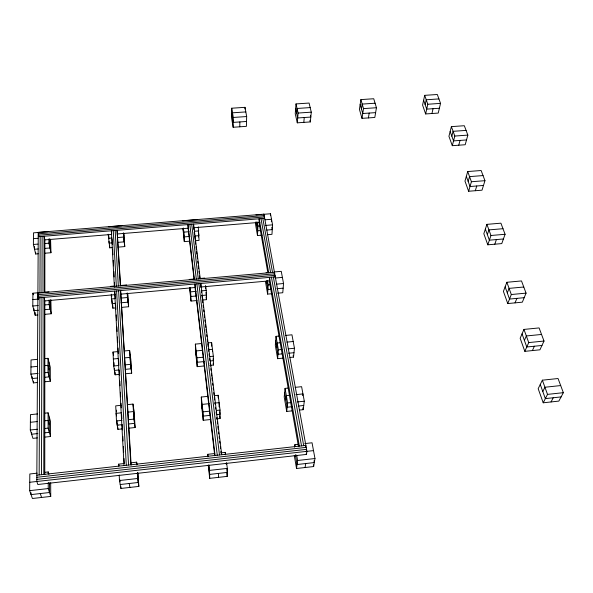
<?xml version="1.0" encoding="UTF-8"?>
<svg xmlns="http://www.w3.org/2000/svg" width="593" height="593" viewBox="0 0 593 593"><rect width="100%" height="100%" fill="white"/><g stroke="black" fill="none" stroke-linecap="round" stroke-linejoin="round"><path stroke-width="0.89" d="M43.8 474.437L43.993 297.382L44.846 300.91L44.771 474.711M44.001 292.586L44.06 236.244L44.868 239.883L44.846 292.438M41.488 474.696L41.955 297.56M41.97 292.764L42.118 236.399M39.168 474.949L39.924 297.745M39.939 292.942L40.183 236.555M38.263 232.36L36.81 481.472L37.819 484.496L306.485 454.416L306.937 451.34L263.907 214.177L38.263 232.36L38.767 234.546M37.856 314.979L35.18 315.224L35.202 312.496M38.211 253.789L35.654 253.997L35.669 252.218M225.303 454.824L225.318 452.37L220.922 452.859M35.18 315.224L32.793 306.003L32.919 293.209L38.286 292.742M35.654 253.997L33.393 244.472L33.505 232.856L47.951 231.693M31.058 492.761L31.044 494.606L49.493 492.516L49.471 483.332M31.644 432.416L31.629 434.217L37.826 433.557M32.185 376.77L32.163 378.542L37.537 378.015M34.009 308.812L33.994 310.643L38.486 310.235M34.557 246.592L34.535 249.26L38.152 248.964M37.648 382.492L33.423 382.908L33.438 381.151M226.274 464.386L226.289 462.77M50.679 482.702L50.731 496.423L32.415 498.498L29.65 490.656L29.828 473.977L37.181 473.17M37.337 437.901L32.941 438.368L30.295 429.999L30.458 414.655L37.515 413.929M33.423 382.908L30.888 374.116L31.036 359.951L37.285 359.351M208.225 465.068L209.707 478.358L227.23 476.364L227.319 468.396L226.645 463.029M231.715 108.215L231.596 118.044L233.145 127.265L246.391 126.346L246.666 116.547L244.991 107.333L231.715 108.215L233.279 117.451L233.145 127.265M232.434 117.755L232.493 112.818L245.821 111.921M239.772 126.806L239.876 121.928M244.946 108.979L244.991 107.333M255.672 222.086L255.568 224.458L257.488 235.532L262.017 235.162M256.732 225.244L256.873 222.056M257.488 235.532L257.925 226.052L257.221 222.064M263.818 215.993L263.907 214.177M264.315 218.765L264.411 216.956L38.248 235.258M270.401 215.355L270.497 213.762L263.233 214.347M266.85 283.41L266.991 281.082M271.379 221.671L271.527 219.277L265.145 219.795M271.831 293.728L267.621 294.106L268.206 284.892L267.436 280.511M270.497 213.762L272.565 224.851L271.965 234.331L267.443 234.709M274.262 274.922L274.455 272.276L37.908 293.12L38.345 294.891M274.878 277.094L275.004 275.33L37.893 296.322L38.33 298.086M279.562 336.009L276.019 336.35L275.315 345.267L277.62 358.676L282.92 358.15M296.018 103.923L295.232 113.723L297.293 122.833L310.317 121.928L311.281 112.159L309.079 103.056L296.018 103.923L298.109 113.048L297.293 122.833M276.82 347.528L277.183 343.058L280.741 342.71M296.656 113.389L297.063 108.467L310.176 107.585M274.114 271.965L281.26 271.335L283.536 283.521L282.772 292.734L277.724 293.187M277.62 358.676L278.362 349.84L276.019 336.35M303.809 122.38L304.253 117.518M288.739 388.015L285.063 388.393L284.217 396.969L286.708 411.438L292.208 410.853M285.885 399.934L286.33 395.642L289.829 395.279M286.708 411.438L287.598 402.966L285.063 388.393M289.984 357.446L293.505 357.097L294.454 348.261L291.956 334.808L285.759 335.408M294.543 447.144L294.854 444.691L298.472 444.29M302.726 395.627L302.949 393.908L295.951 394.641M295.692 456.61L295.9 454.979M299.532 410.074L303.193 409.689L304.305 401.209L301.607 386.688L295.173 387.348M304.809 443.586L312.044 442.786L314.972 458.53L313.66 466.55L296.53 468.492L297.597 460.487L296.678 455.187M305.64 446.959L305.862 445.41L36.848 475.208M306.24 451.673L306.581 449.353L36.825 479.381M305.106 467.521L305.699 463.541M360.892 99.602L359.432 109.357L361.997 118.355L374.813 117.466L376.444 107.733L373.738 98.742L360.892 99.602L363.502 108.608L361.997 118.355M361.448 108.986L362.19 104.086L375.087 103.219M368.409 117.911L369.194 113.063M424.692 95.34L422.579 105.065L425.641 113.952L438.242 113.078L440.532 103.382L437.323 94.502L424.692 95.34L427.798 104.242L425.641 113.952M425.166 104.657L426.241 99.772L438.924 98.92M431.949 113.515L433.053 108.689M451.384 126.635L448.931 136.294L452.296 145.685L465.201 144.736L467.847 135.108L464.319 125.716L451.384 126.635L454.809 136.049L452.296 145.685M451.836 136.175L453.089 131.32L466.076 130.393M458.752 145.211L460.035 140.422M467.714 171.547L464.979 181.095L468.618 191.25L482.013 190.183L484.955 180.68L481.138 170.51L467.714 171.547L471.413 181.74L468.618 191.25M468.166 181.414L469.552 176.625L483.036 175.572M475.319 190.716L476.75 185.987M486.905 224.354L483.829 233.716L487.802 244.813L501.767 243.597L505.08 234.287L500.907 223.176L486.905 224.354L490.96 235.495L487.802 244.813M487.357 234.598L488.921 229.899L502.983 228.705M494.792 244.205L496.4 239.572M506.867 282.283L503.405 291.385L507.756 303.557L522.344 302.171L526.065 293.135L521.499 280.934L506.867 282.283L511.307 294.521L507.756 303.557M507.311 292.935L509.076 288.376L523.775 287.005M515.058 302.867L516.866 298.375M523.96 329.419L520.157 338.262L524.835 351.345L539.926 349.811L544.011 341.049L539.096 327.922L523.96 329.419L528.734 342.584L524.835 351.345M524.397 340.397L526.332 335.964L541.542 334.452M532.388 350.582L534.367 346.223M542.365 380.18L538.177 388.697L543.218 402.795L558.851 401.098L563.35 392.677L558.05 378.519L542.365 380.18L547.517 394.382L543.218 402.795M542.795 391.506L544.93 387.244L560.689 385.561M551.045 401.943L553.232 397.762M119.2 475.052L119.475 480.538L120.928 488.447L138.844 486.408L137.991 472.932M29.739 482.272L313.504 450.613M29.65 490.656L48.241 488.565L50.731 496.423M119.475 480.538L137.658 478.492L137.309 473.021M209.707 478.358L209.544 470.397L227.319 468.396M297.597 460.487L314.972 458.53M120.209 484.518L138.258 482.48L137.628 472.517M44.534 472.354L48.211 471.946L48.952 474.37M118.741 465.972L118.652 464.163L124.048 463.563M130.341 462.874L136.635 462.177L136.99 464.608M207.795 456.766L207.743 454.312L214.77 453.541M36.84 477.291L306.225 447.381M547.517 394.382L563.35 392.677M561.089 396.917L545.352 398.615L540.26 384.464M30.295 429.999L37.426 429.25M44.557 428.502L48.122 428.131L50.516 436.507L44.371 437.16M121.165 405.301L115.717 405.864L116.473 420.948L121.988 420.37M128.414 419.688L133.929 419.11L132.98 404.078L127.532 404.641M210.797 419.496L203.214 420.296L202.969 411.861L209.255 411.201M216.445 410.445L220.04 410.067L218.202 395.286L214.644 395.657M287.598 402.966L291.119 402.595M297.271 401.95L304.305 401.209M44.905 432.816L49.33 432.349L49.286 417.116M121.758 424.699L117.199 425.181L116.977 420.756M128.14 424.025L134.529 423.35L133.581 408.377M210.233 415.352L203.088 416.108L201.435 401.335M216.475 414.692L220.047 414.314L219.721 411.72M292.393 406.679L287.153 407.228L284.64 392.707M298.22 406.064L303.749 405.479M116.473 420.948L117.911 429.354L122.217 428.895M128.244 428.257L135.115 427.523L134.174 412.609L132.98 404.078M216.69 418.866L220.055 418.51L220.04 410.067M44.571 413.202L48.092 412.839L50.464 421.334L50.516 436.507M203.214 420.296L201.568 405.582L201.301 397.036L207.528 396.391M30.376 422.29L37.47 421.549M44.564 420.808L48.107 420.444L49.308 424.692M121.572 412.795L116.095 413.365L116.524 415.923M127.969 412.128L133.455 411.557L134.048 415.819M209.285 403.663L202.131 404.404L202.257 408.681M214.644 403.107L219.114 402.64L219.128 406.917M528.734 342.584L544.011 341.049M541.958 345.46L526.769 346.994L522.048 333.866M30.888 374.116L38.1 373.412M44.408 372.789L48.018 372.441L50.316 381.232L44.408 381.818M118.252 351.553L113.004 352.057L113.708 365.992L119.008 365.473M125.19 364.865L130.482 364.347L131.676 373.16L125.249 373.798M204.422 365.94L197.21 366.652L196.898 357.831L203.288 357.201M209.677 356.578L213.324 356.215L211.619 342.554L208.01 342.902M278.362 349.84L281.942 349.485M288.198 348.869L294.454 348.261M44.697 377.304L49.175 376.866L49.137 362.797M118.808 369.995L114.419 370.425L114.33 368.683M125.256 369.357L131.083 368.779L130.215 354.933M204.318 361.552L197.054 362.271L195.52 348.602M210.656 360.929L213.376 360.663L213.146 358.847M282.438 353.843L277.991 354.288L275.663 340.834M288.65 353.235L293.98 352.709M113.708 365.992L115.124 374.798L119.727 374.346M209.826 365.399L213.428 365.043L213.324 356.215M44.423 358.661L47.989 358.32L50.272 367.208L50.316 381.232M124.367 350.96L129.615 350.456L130.801 359.358L131.676 373.16M197.21 366.652L195.69 353.035L195.356 344.118L201.679 343.51M30.962 367L37.24 366.392M44.416 365.688L48.003 365.34L49.16 369.795M113.352 358.987L118.622 358.476M124.775 357.875L130.045 357.364L130.645 361.826M202.48 350.322L196.12 350.937L196.283 355.4M208.832 349.707L212.472 349.351L212.494 351.138M286.968 342.109L293.194 341.501M511.307 294.521L526.065 293.135M524.197 297.686L509.52 299.065L505.125 286.864M32.793 306.003L38.219 305.521M44.542 304.95L49.063 304.543L51.235 313.764L45.001 314.334M111.262 294.424L111.491 298.946L115.042 298.627M121.246 298.071L127.451 297.516L128.622 306.737L121.624 307.374M197.017 300.525L191.005 301.066L190.627 291.852L196.15 291.356M201.664 290.859L206.268 290.451L205.712 286.011M268.206 284.892L270.008 284.736M276.323 284.166L283.536 283.521M44.771 309.672L50.16 309.183L50.123 300.08M115.709 303.268L112.188 303.586L112.003 299.976M120.994 302.793L128.036 302.156L127.465 293.187M196.869 295.944L190.82 296.493L189.819 287.635M201.79 295.499L206.357 295.084L206.023 292.431M271.498 289.206L267.91 289.532L266.398 280.808M276.879 288.724L283.15 288.154M111.491 298.946L112.87 308.167L115.494 307.93M202.161 300.058L206.453 299.665L206.268 290.451M44.557 292.186L49.026 291.793M110.847 286.345L114.36 286.041M120.505 285.5L126.65 284.959M189.226 279.444L193.778 279.044M200.16 278.48L204.711 278.08M266.072 272.676L268.748 272.439M274.729 273.803L37.9 294.721L38.337 296.485M275.285 276.864L37.885 297.923L38.323 299.687M32.86 299.576L38.256 299.094M275.211 278.035L282.394 277.398M44.275 300.962L115.064 294.647L115.316 298.323M120.579 294.158L195.045 287.516L194.927 283.988L215.051 455.468M200.567 287.027L269.519 280.874M503.413 238.972L489.373 240.18L485.356 229.061M490.96 235.495L505.08 234.287M45.016 253.218L50.968 252.722L50.575 239.609M108.178 234.213L109.735 247.83L112.24 247.622M118.089 247.14L124.76 246.584L123.841 233.635M182.963 228.809L184.304 241.625L189.834 241.166M195.364 240.706L199.048 240.402L198.277 226.867M33.445 238.638L37.989 238.267M44.594 239.906L111.751 234.428M117.273 233.976L188.114 228.201L187.951 224.569L194.378 279.333M200.234 278.821L193.563 224.117L193.681 227.742L259.875 222.345M33.393 244.472L37.952 244.094M44.334 243.575L48.893 243.197L50.968 252.722M108.386 238.319L111.966 238.023M117.332 237.585L123.596 237.067L124.76 246.584M184.304 241.625L183.86 232.13L189.13 231.693M194.4 231.263L198.788 230.899M257.925 226.052L259.749 225.903M265.241 225.451L272.565 224.851M44.497 248.437L49.931 247.993L49.901 238.897M112.618 242.811L109.06 243.1L108.971 241.344M117.466 242.411L124.182 241.855L123.618 233.093M189.856 236.429L184.082 236.904L183.104 228.246M194.556 236.036L198.922 235.68L198.314 230.847M260.438 230.595L257.703 230.818L256.183 222.086M266.806 230.069L272.261 229.617L271.816 227.238M108.682 226.8L121.98 225.725M182.585 220.841L197.373 219.655M255.976 214.925L261.424 214.488M264.159 215.57L38.256 233.805L38.76 235.992M38.241 236.718L264.671 218.35M471.413 181.74L484.955 180.68M483.473 185.453L470.012 186.521L466.335 176.351M466.513 139.948L453.541 140.897L450.154 131.49M454.809 136.049L467.847 135.108M233.279 117.451L246.666 116.547M298.109 113.048L311.281 112.159M363.502 108.608L376.444 107.733M427.798 104.242L440.532 103.382M246.525 121.476L233.212 122.388L231.655 113.159M375.628 112.626L362.746 113.508L360.159 104.501M439.383 108.252L426.715 109.127L423.632 100.232M40.28 493.561L41.584 497.46M48.974 482.606L49.471 484.207M32.919 293.209L33.312 294.773M310.398 115.413L310.799 117.066L297.701 117.963L295.625 108.853M309.924 120.275L310.317 121.928M49.59 300.466L50.138 302.793M50.828 299.547L51.235 313.764M49.219 238.979L49.916 242.189M313.993 460.813L314.312 462.57L297.063 464.519L295.388 454.868M293.179 355.318L293.505 357.097M302.86 407.88L303.193 409.689M313.341 464.816L313.66 466.55M306.247 453.104L306.485 454.416M262.832 218.498L272.535 272.446M273.366 277.035L303.698 445.647M118.652 464.163L118.941 465.787M261.002 218.647L270.623 272.617M271.438 277.205L301.526 445.892M268.711 272.787L259.163 218.795L258.993 222.419L267.851 272.721M299.361 446.129L269.519 277.376L269.296 280.897L298.464 446.499M294.854 444.691L295.158 446.433M265.523 281.949L267.621 294.106M294.284 455.439L296.53 468.492M129.244 483.503L129.897 487.424M113.004 352.057L113.574 355.637M137.658 478.492L138.844 486.408M111.402 294.172L111.743 296.5M137.502 472.703L137.739 474.311M115.116 294.639L114.612 291.119L124.033 465.549M133.929 419.11L135.115 427.523M108.43 234.969L108.764 237.363M111.721 233.509L111.351 230.788L114.353 286.389M127.339 293.535L127.636 295.863M198.403 235.228L198.618 236.948M206.119 297.026L206.453 299.665M225.318 452.37L225.54 454.142M226.83 468.848L227.275 472.413L209.625 474.407L208.632 465.512M213.198 363.235L213.428 365.043M219.714 415.76L220.055 418.51M226.793 472.836L227.23 476.364M221.7 454.735L200.805 283.469L200.894 286.997M193.681 227.742L193.904 229.565M194.237 232.293L194.46 234.116M194.793 236.844L195.127 239.572M195.342 241.395L195.675 244.123M196.009 246.858L196.342 249.586M196.565 251.41L196.898 254.138M197.121 255.961L197.447 258.689M197.78 261.417L198.003 263.24M198.336 265.968L198.67 268.696M199.003 271.431L199.226 273.247M199.559 275.982L199.885 278.71M201.346 290.666L201.568 292.505M201.902 295.262L202.235 298.012M202.465 299.85L202.799 302.608M203.132 305.358L203.355 307.196M203.696 309.954L203.918 311.792M204.251 314.542L204.585 317.299M204.919 320.057L205.148 321.895M205.482 324.645L205.815 327.403M206.038 329.241L206.379 331.998M206.712 334.748L206.935 336.587M207.268 339.344L207.491 341.175M207.832 343.933L208.165 346.69M208.388 348.528L208.721 351.278M209.062 354.036L209.285 355.874M209.618 358.632L209.84 360.462M210.174 363.22L210.515 365.977M210.849 368.727L211.071 370.566M211.404 373.323L211.745 376.081M211.968 377.911L212.301 380.669M212.635 383.426L212.865 385.265M213.198 388.015L213.421 389.853M213.754 392.61L214.088 395.361M214.318 397.199L214.651 399.956M214.985 402.714L215.207 404.545M215.548 407.302L215.77 409.14M216.104 411.898L216.438 414.648M216.779 417.405L217.001 419.244M217.334 421.994L217.557 423.832M217.89 426.589L218.231 429.347M218.565 432.097L218.787 433.935M219.121 436.693L219.343 438.531M219.684 441.281L219.907 443.119M220.351 446.796L220.574 448.634M220.915 451.384L221.137 453.222M123.522 233.731L123.818 236.133M191.695 224.273L198.284 278.992M198.848 283.647L219.484 454.979M189.827 224.421L196.335 279.162M196.883 283.817L217.268 455.224M188.1 228.201L194.081 279.221M195.053 287.516L214.762 455.795M183.4 228.075L183.86 232.13M190.123 287.397L190.627 291.852M189.612 288.724L191.005 301.066M195.356 344.118L196.898 357.831M201.301 397.036L202.969 411.861M207.743 454.312L207.943 456.091M208.944 465.008L209.544 470.397M127.821 294.239L128.622 306.737M123.337 232.975L123.596 237.067M127.161 293.009L127.451 297.516M129.615 350.456L130.482 364.347M136.635 462.177L136.798 464.882M120.587 285.7L117.066 230.321L120.327 285.863M131.157 465.09L120.601 290.585L130.831 464.801M115.161 230.477L118.333 286.034M118.607 290.763L128.57 465.045M113.256 230.633L116.347 286.211M116.606 290.941L126.302 465.297M112.099 239.046L112.396 244.598M112.648 249.223L112.952 254.768M113.248 260.32L113.552 265.872M113.856 271.424L114.152 276.968M114.456 282.52L114.708 287.145M115.665 304.765L115.917 309.368M116.213 314.89L116.51 320.413M116.865 326.862L117.11 331.465M117.414 336.987L117.71 342.509M118.014 348.032L118.311 353.554M118.607 359.076L118.911 364.599M119.208 370.121L119.512 375.643M119.808 381.166L120.06 385.769M120.409 392.21L120.661 396.813M121.009 403.262L121.261 407.865M121.609 414.307L121.854 418.91M122.158 424.432L122.454 429.955M122.803 436.396L123.055 440.999M123.359 446.522L123.655 452.044M124.004 458.485L124.256 463.089M109.594 245.206L109.735 247.83M112.685 304.587L112.87 308.167M108.645 234.932L108.838 238.712M114.983 372.033L115.124 374.798M117.636 424.069L117.733 425.833M117.822 427.59L117.911 429.354M120.839 486.638L120.928 488.447M114.026 362.612L114.152 365.214M116.436 410.148L116.524 411.92M119.979 479.967L120.068 481.805M183.333 228.854L183.445 231.248M190.019 287.946L190.116 290.274M205.519 285.789L205.586 288.887M211.619 342.554L211.671 346.142M218.202 395.286L218.209 397.873M218.461 473.407L218.476 477.365M48.878 239.046L48.893 243.197M49.049 299.969L49.063 304.543M47.989 358.32L48.018 372.441M48.092 412.839L48.122 428.131M48.211 471.946L48.211 473.785M48.233 482.717L48.241 488.565"/></g></svg>
